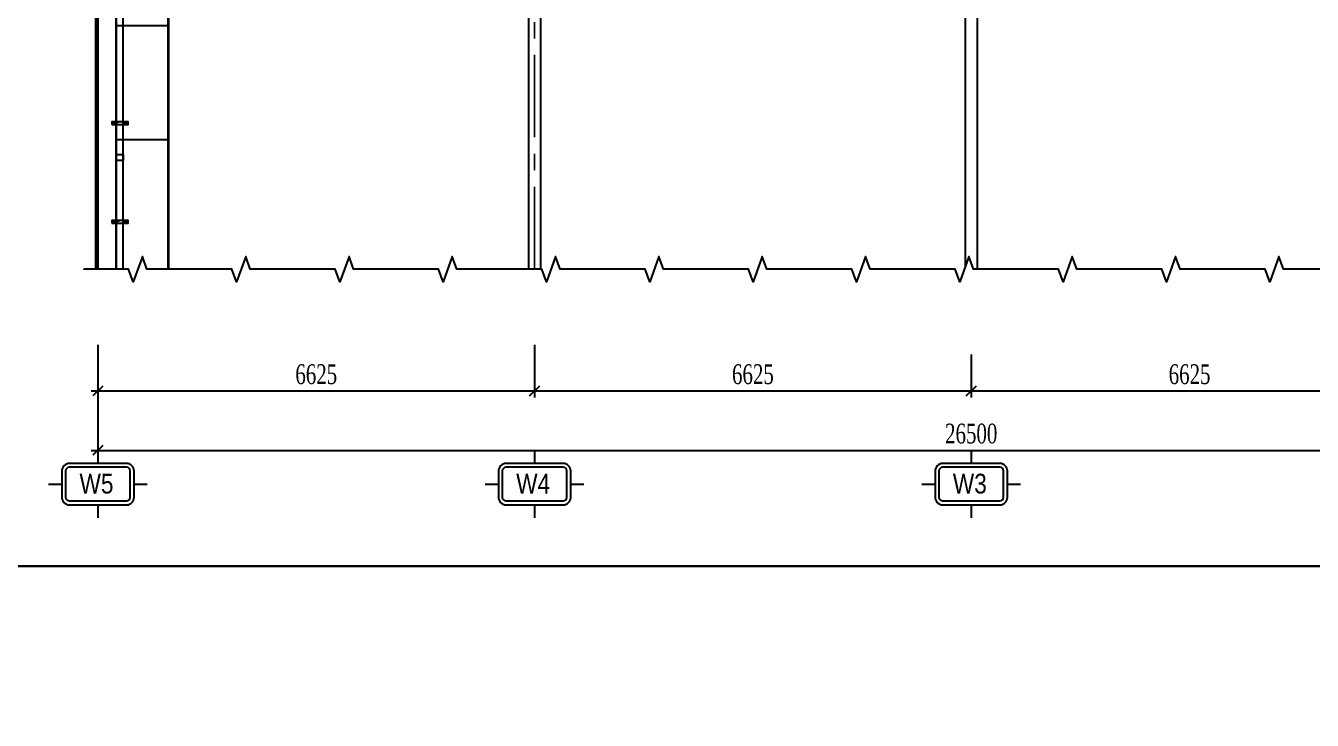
# Model space of a CAD drawing. Header units: inches. Extents: x 315041 to 662841, y -45540 to -35018.
# Drawn here: x 331543.9 to 331739.1, y -36371.1 to -36265.7 of the extents above; entities that cross this region are included whole.
import ezdxf
from ezdxf.enums import TextEntityAlignment as Align

# ---------------------------------------------------------------- set-up
doc = ezdxf.new("R2010")
doc.units = ezdxf.units.IN
doc.header["$MEASUREMENT"] = 0
doc.linetypes.add('CENTER', pattern=[2, 1.25, -0.25, 0.25, -0.25])
for name, color, linetype in [('001-TRUC', 252, 'CENTER'), ('2', 2, 'Continuous'), ('3', 3, 'Continuous'), ('7', 7, 'Continuous'), ('8', 8, 'Continuous'), ('DOWNPOUT', 52, 'Continuous'), ('flashing', 6, 'Continuous')]:
    doc.layers.add(name, color=color, linetype=linetype)
doc.styles.add('hx2', font='VHARIALN.TTF')
doc.styles.add('ST1', font='times.ttf', dxfattribs={"width": 0.7})
doc.dimstyles.new('100', dxfattribs={"dimtxt": 3, "dimasz": 1.5, "dimexe": 1, "dimexo": 0, "dimgap": 1, "dimtad": 1, "dimdec": 0, "dimlfac": 100, "dimzin": 0, "dimdsep": 46, "dimtxsty": 'ST1', "dimblk": 'OBLIQUE', "dimcen": 1, "dimdle": 1, "dimclrd": 8, "dimclre": 8, "dimclrt": 3, "dimadec": 0, "dimazin": 0, "dimtfac": 1, "dimtdec": 0, "dimtix": 1, "dimtmove": 1, "dimatfit": 3, "dimfxl": 0, "dimtfill": 1, "dimtolj": 1, "dimtzin": 0, "dimlwd": -1, "dimlwe": -1, "dimarcsym": 1})

# ---------------------------------------------------------------- blocks, each defined once
blk = doc.blocks.new('_Oblique')
at = {"color": 0, "linetype": 'ByBlock', "lineweight": -2}
blk.add_line((-0.5, -0.5), (0.5, 0.5), dxfattribs=at)
blk = doc.blocks.new('*D780')
at = {"color": 8, "linetype": 'Continuous', "transparency": 16777216}
for p, q in [((331554.88, -36314.12), (331554.88, -36322.15)), ((331621.13, -36314.12), (331621.13, -36322.15)), ((331553.88, -36321.15), (331622.13, -36321.15))]:
    blk.add_line(p, q, dxfattribs=at)
at = {"layer": 'Defpoints', "color": 0, "transparency": 16777216}
for p in [(331554.88, -36314.12), (331621.13, -36314.12), (331621.13, -36321.15)]:
    blk.add_point(p, dxfattribs=at)
at = {"color": 8, "transparency": 16777216, "xscale": 1.5, "yscale": 1.5, "zscale": 1.5, "rotation": 180}
blk.add_blockref('_Oblique', (331554.88, -36321.15), dxfattribs=at)
at = {"color": 8, "transparency": 16777216, "xscale": 1.5, "yscale": 1.5, "zscale": 1.5}
blk.add_blockref('_Oblique', (331621.13, -36321.15), dxfattribs=at)
at = {"color": 3, "transparency": 16777216, "insert": (331588.01, -36318.62), "char_height": 3, "attachment_point": 5, "style": 'ST1', "bg_fill": 3, "box_fill_scale": 1.25, "bg_fill_color": 256, "bg_fill_true_color": 13158600, "bg_fill_transparency": 11360224}
blk.add_mtext('\\A1;6625', dxfattribs=at)
blk = doc.blocks.new('*D781')
at = {"color": 8, "linetype": 'Continuous', "transparency": 16777216}
for p, q in [((331621.13, -36314.12), (331621.13, -36322.15)), ((331687.38, -36315.62), (331687.38, -36322.15)), ((331620.13, -36321.15), (331688.38, -36321.15))]:
    blk.add_line(p, q, dxfattribs=at)
at = {"layer": 'Defpoints', "color": 0, "transparency": 16777216}
for p in [(331621.13, -36314.12), (331687.38, -36315.62), (331687.38, -36321.15)]:
    blk.add_point(p, dxfattribs=at)
at = {"color": 8, "transparency": 16777216, "xscale": 1.5, "yscale": 1.5, "zscale": 1.5, "rotation": 180}
blk.add_blockref('_Oblique', (331621.13, -36321.15), dxfattribs=at)
at = {"color": 8, "transparency": 16777216, "xscale": 1.5, "yscale": 1.5, "zscale": 1.5}
blk.add_blockref('_Oblique', (331687.38, -36321.15), dxfattribs=at)
at = {"color": 3, "transparency": 16777216, "insert": (331654.26, -36318.62), "char_height": 3, "attachment_point": 5, "style": 'ST1', "bg_fill": 3, "box_fill_scale": 1.25, "bg_fill_color": 256, "bg_fill_true_color": 13158600, "bg_fill_transparency": 1019152}
blk.add_mtext('\\A1;6625', dxfattribs=at)
blk = doc.blocks.new('*D782')
at = {"color": 8, "linetype": 'Continuous', "transparency": 16777216}
for p, q in [((331687.38, -36315.62), (331687.38, -36322.15)), ((331753.63, -36315.62), (331753.63, -36322.15)), ((331686.38, -36321.15), (331754.63, -36321.15))]:
    blk.add_line(p, q, dxfattribs=at)
at = {"layer": 'Defpoints', "color": 0, "transparency": 16777216}
for p in [(331687.38, -36315.62), (331753.63, -36315.62), (331753.63, -36321.15)]:
    blk.add_point(p, dxfattribs=at)
at = {"color": 8, "transparency": 16777216, "xscale": 1.5, "yscale": 1.5, "zscale": 1.5, "rotation": 180}
blk.add_blockref('_Oblique', (331687.38, -36321.15), dxfattribs=at)
at = {"color": 8, "transparency": 16777216, "xscale": 1.5, "yscale": 1.5, "zscale": 1.5}
blk.add_blockref('_Oblique', (331753.63, -36321.15), dxfattribs=at)
at = {"color": 3, "transparency": 16777216, "insert": (331720.51, -36318.62), "char_height": 3, "attachment_point": 5, "style": 'ST1', "bg_fill": 3, "box_fill_scale": 1.25, "bg_fill_color": 256, "bg_fill_true_color": 13158600, "bg_fill_transparency": 6029427}
blk.add_mtext('\\A1;6625', dxfattribs=at)
blk = doc.blocks.new('*D784')
at = {"color": 8, "linetype": 'Continuous', "transparency": 16777216}
for p, q in [((331554.88, -36314.12), (331554.88, -36331.16)), ((331819.88, -36314.12), (331819.88, -36331.16)), ((331553.88, -36330.16), (331820.88, -36330.16))]:
    blk.add_line(p, q, dxfattribs=at)
at = {"layer": 'Defpoints', "color": 0, "transparency": 16777216}
for p in [(331554.88, -36314.12), (331819.88, -36314.12), (331819.88, -36330.16)]:
    blk.add_point(p, dxfattribs=at)
at = {"color": 8, "transparency": 16777216, "xscale": 1.5, "yscale": 1.5, "zscale": 1.5, "rotation": 180}
blk.add_blockref('_Oblique', (331554.88, -36330.16), dxfattribs=at)
at = {"color": 8, "transparency": 16777216, "xscale": 1.5, "yscale": 1.5, "zscale": 1.5}
blk.add_blockref('_Oblique', (331819.88, -36330.16), dxfattribs=at)
at = {"color": 3, "transparency": 16777216, "insert": (331687.38, -36327.63), "char_height": 3, "attachment_point": 5, "style": 'ST1', "bg_fill": 3, "box_fill_scale": 1.25, "bg_fill_color": 256, "bg_fill_true_color": 13158600, "bg_fill_transparency": 11360740}
blk.add_mtext('\\A1;26500', dxfattribs=at)
blk = doc.blocks.new('TENTRUC')
at = {"layer": '7'}
for p, q in [((0, 8.27), (0, 10.26)), ((-7.48, 5.13), (-5.48, 5.13)), ((5.48, 5.13), (7.48, 5.13)), ((0, 0), (0, 2))]:
    blk.add_line(p, q, dxfattribs=at)
blk.add_lwpolyline([(-4.36, 8.27), (4.36, 8.27, -0.414214), (5.48, 7.14), (5.48, 3.12, -0.414214), (4.36, 2), (-4.36, 2, -0.414214), (-5.48, 3.12), (-5.48, 7.14, -0.414214)], format="xyb", close=True, dxfattribs=at)
at = {"layer": '8', "ltscale": 15}
blk.add_lwpolyline([(-4.36, 7.68), (4.36, 7.68, -0.414214), (4.9, 7.14), (4.9, 3.12, -0.414214), (4.36, 2.58), (-4.36, 2.58, -0.414214), (-4.9, 3.12), (-4.9, 7.14, -0.414214)], format="xyb", close=True, dxfattribs=at)
at = {"layer": '3', "style": 'hx2'}
blk.add_attdef('TR', text='', height=2.9, dxfattribs=at).set_placement((-0.16, 3.83), align=Align.CENTER)

msp = doc.modelspace()

# ---------------------------------------------------------------- hatches: boundary and pattern name
h = msp.add_hatch()
h.set_pattern_fill('ANSI31', color=1, scale=0.15, style=0)
h.set_pattern_definition([(45, (321128.094796, -35110.135986), (-0.013258252147, 0.013258252147), [])])
edge = h.paths.add_edge_path()
edge.add_line((331558.1119, -36280.2771), (331557.7119, -36280.2771))
edge.add_line((331557.7119, -36280.2771), (331557.7119, -36280.6771))
edge.add_arc((331557.7119, -36280.6471), 0.03, 270, 360)
edge.add_line((331557.7419, -36280.6471), (331557.7419, -36280.3071))
edge.add_line((331557.7419, -36280.3071), (331558.0819, -36280.3071))
edge.add_arc((331558.0819, -36280.2771), 0.03, 270, 360)
h = msp.add_hatch()
h.set_pattern_fill('ANSI31', color=1, scale=0.15, style=0)
h.set_pattern_definition([(45, (321128.094796, -35125.135986), (-0.013258252147, 0.013258252147), [])])
edge = h.paths.add_edge_path()
edge.add_line((331558.1119, -36295.2771), (331557.7119, -36295.2771))
edge.add_line((331557.7119, -36295.2771), (331557.7119, -36295.6771))
edge.add_arc((331557.7119, -36295.6471), 0.03, 270, 360)
edge.add_line((331557.7419, -36295.6471), (331557.7419, -36295.3071))
edge.add_line((331557.7419, -36295.3071), (331558.0819, -36295.3071))
edge.add_arc((331558.0819, -36295.2771), 0.03, 270, 360)

# ---------------------------------------------------------------- linework, layer by layer
at = {"color": 8}
for points in [[(331403.7734, -36171.9399), (331973.1113, -36171.9399), (331973.1113, -36347.7298), (331403.7734, -36347.7298)], [(331403.7734, -36347.7298), (331973.1113, -36347.7298), (331973.1113, -36523.5197), (331403.7734, -36523.5197)]]:
    msp.add_lwpolyline(points, close=True, dxfattribs=at)
at = {"color": 2}
for points in [[(331556.9864, -36280.6771), (331559.4864, -36280.6771), (331559.4864, -36280.2771), (331556.9864, -36280.2771)], [(331556.9864, -36295.6771), (331559.4864, -36295.6771), (331559.4864, -36295.2771), (331556.9864, -36295.2771)]]:
    msp.add_lwpolyline(points, close=True, dxfattribs=at)
at = {"color": 1}
for points in [[(331558.1119, -36280.2771), (331557.7119, -36280.2771), (331557.7119, -36280.6771), (331557.7119, -36280.6771, 0.41421356), (331557.7419, -36280.6471), (331557.7419, -36280.3071), (331558.0819, -36280.3071, 0.41421356), (331558.1119, -36280.2771)], [(331558.1119, -36295.2771), (331557.7119, -36295.2771), (331557.7119, -36295.6771), (331557.7119, -36295.6771, 0.41421356), (331557.7419, -36295.6471), (331557.7419, -36295.3071), (331558.0819, -36295.3071, 0.41421356), (331558.1119, -36295.2771)]]:
    msp.add_lwpolyline(points, format="xyb", close=True, dxfattribs=at)
at = {"layer": '001-TRUC', "color": 9, "lineweight": 0, "ltscale": 10}
for p, q in [((331621.1024, -36302.6429), (331621.1024, -36242.6724)), ((331621.1624, -36302.6429), (331621.1624, -36242.6664))]:
    msp.add_line(p, q, dxfattribs=at)
at = {"layer": '2', "color": 9}
for p, q in [((331565.5519, -36302.6429), (331565.5519, -36245.4704)), ((331557.7119, -36302.6429), (331557.7119, -36246.3784)), ((331565.6319, -36302.6429), (331565.6319, -36249.0704)), ((331557.6319, -36302.6429), (331557.6319, -36249.8871)), ((331565.5319, -36265.7359), (331557.7319, -36265.7359)), ((331557.7319, -36282.9889), (331565.5319, -36282.9889))]:
    msp.add_line(p, q, dxfattribs=at)
for points in [[(331686.4524, -36236.9176), (331686.4524, -36302.3198)], [(331688.3124, -36302.6429), (331688.3124, -36236.9176)], [(331620.2024, -36242.7624), (331620.2024, -36302.6429)], [(331622.0624, -36302.6429), (331622.0624, -36242.5764)]]:
    msp.add_lwpolyline(points, dxfattribs=at)
at = {"layer": '3'}
for points in [[(331554.5819, -36302.6429), (331554.5819, -36215.9898), (331554.8819, -36215.9898), (331554.8819, -36302.6429)], [(331554.5919, -36302.6429), (331554.5919, -36215.9998), (331554.8719, -36215.9998), (331554.8719, -36302.6429)]]:
    msp.add_lwpolyline(points, dxfattribs=at)
at = {"layer": 'DOWNPOUT', "color": 1, "true_color": 0xfa051e}
for p, q in [((331557.2139, -36280.4771), (331557.4611, -36280.4771)), ((331557.3419, -36280.3513), (331557.3419, -36280.5916)), ((331558.9026, -36280.4771), (331559.1498, -36280.4771)), ((331559.0306, -36280.3513), (331559.0306, -36280.5916)), ((331557.2139, -36295.4771), (331557.4611, -36295.4771)), ((331557.3419, -36295.3513), (331557.3419, -36295.5916)), ((331558.9026, -36295.4771), (331559.1498, -36295.4771)), ((331559.0306, -36295.3513), (331559.0306, -36295.5916))]:
    msp.add_line(p, q, dxfattribs=at)
at = {"layer": 'DOWNPOUT', "color": 222}
msp.add_lwpolyline([(331558.7314, -36286.0939), (331558.7314, -36246.9729), (331558.7657, -36246.8708), (331558.7657, -36246.0921), (331557.5944, -36246.0921), (331557.5944, -36246.8708), (331557.6287, -36246.9729), (331557.6287, -36286.0939)], close=True, dxfattribs=at)
for points in [[(331557.6653, -36286.0939), (331557.6653, -36246.9669), (331557.631, -36246.8649), (331557.631, -36246.0921)], [(331558.6948, -36286.0939), (331558.6948, -36246.9846), (331558.7291, -36246.8825), (331558.7291, -36246.1098)], [(331558.7337, -36302.6429), (331558.7337, -36286.1843), (331558.768, -36286.0822), (331558.768, -36285.3035), (331557.5967, -36285.3035), (331557.5967, -36286.0822), (331557.631, -36286.1843), (331557.631, -36302.6429)], [(331557.6676, -36302.6429), (331557.6676, -36286.1783), (331557.6333, -36286.0762), (331557.6333, -36285.3035)], [(331558.6971, -36302.6429), (331558.6971, -36286.1959), (331558.7314, -36286.0939), (331558.7314, -36285.3211)]]:
    msp.add_lwpolyline(points, dxfattribs=at)
at = {"layer": 'DOWNPOUT', "color": 1, "true_color": 0xfa051e}
for points in [[(331557.1828, -36280.6771), (331559.29, -36280.6771), (331559.29, -36280.2771), (331557.1828, -36280.2771)], [(331557.1828, -36295.6771), (331559.29, -36295.6771), (331559.29, -36295.2771), (331557.1828, -36295.2771)]]:
    msp.add_lwpolyline(points, close=True, dxfattribs=at)
for centre, radius in [((331557.3419, -36280.4771), 0.09), ((331557.3419, -36280.4771), 0.06), ((331559.0306, -36280.4771), 0.09), ((331559.0306, -36280.4771), 0.06), ((331557.3419, -36295.4771), 0.09), ((331557.3419, -36295.4771), 0.06), ((331559.0306, -36295.4771), 0.09), ((331559.0306, -36295.4771), 0.06)]:
    msp.add_circle(centre, radius, dxfattribs=at)
at = {"layer": 'flashing', "color": 94, "linetype": 'Continuous'}
msp.add_lwpolyline([(331740.845, -36302.6429), (331734.7714, -36302.6429), (331734.0683, -36300.7111), (331732.662, -36304.5747), (331731.9589, -36302.6429), (331725.1682, -36302.6429), (331725.1682, -36302.6429), (331725.1682, -36302.6429), (331725.1682, -36302.6429), (331725.1682, -36302.6429), (331725.1682, -36302.6429), (331725.1682, -36302.6429), (331719.0946, -36302.6429), (331718.3915, -36300.7111), (331716.9852, -36304.5747), (331716.2821, -36302.6429), (331709.4914, -36302.6429), (331709.4914, -36302.6429), (331709.4914, -36302.6429), (331709.4914, -36302.6429), (331709.4914, -36302.6429), (331709.4914, -36302.6429), (331709.4914, -36302.6429), (331703.4178, -36302.6429), (331702.7147, -36300.7111), (331701.3084, -36304.5747), (331700.6053, -36302.6429), (331693.8146, -36302.6429), (331693.8146, -36302.6429), (331693.8146, -36302.6429), (331693.8146, -36302.6429), (331693.8146, -36302.6429), (331693.8146, -36302.6429), (331693.8146, -36302.6429), (331687.741, -36302.6429), (331687.0379, -36300.7111), (331685.6316, -36304.5747), (331684.9285, -36302.6429), (331678.1378, -36302.6429), (331678.1378, -36302.6429), (331678.1378, -36302.6429), (331678.1378, -36302.6429), (331678.1378, -36302.6429), (331678.1378, -36302.6429), (331678.1378, -36302.6429), (331672.0642, -36302.6429), (331671.3611, -36300.7111), (331669.9549, -36304.5747), (331669.2517, -36302.6429), (331662.461, -36302.6429), (331662.461, -36302.6429), (331662.461, -36302.6429), (331662.461, -36302.6429), (331662.461, -36302.6429), (331662.461, -36302.6429), (331662.461, -36302.6429), (331656.3874, -36302.6429), (331655.6843, -36300.7111), (331654.2781, -36304.5747), (331653.5749, -36302.6429), (331646.7842, -36302.6429), (331646.7842, -36302.6429), (331646.7842, -36302.6429), (331646.7842, -36302.6429), (331646.7842, -36302.6429), (331646.7842, -36302.6429), (331646.7842, -36302.6429), (331640.7106, -36302.6429), (331640.0075, -36300.7111), (331638.6013, -36304.5747), (331637.8981, -36302.6429), (331631.1074, -36302.6429), (331631.1074, -36302.6429), (331631.1074, -36302.6429), (331631.1074, -36302.6429), (331631.1074, -36302.6429), (331631.1074, -36302.6429), (331631.1074, -36302.6429), (331625.0338, -36302.6429), (331624.3307, -36300.7111), (331622.9245, -36304.5747), (331622.2213, -36302.6429), (331615.4306, -36302.6429), (331615.4306, -36302.6429), (331615.4306, -36302.6429), (331615.4306, -36302.6429), (331615.4306, -36302.6429), (331615.4306, -36302.6429), (331615.4306, -36302.6429), (331609.3571, -36302.6429), (331608.6539, -36300.7111), (331607.2477, -36304.5747), (331606.5446, -36302.6429), (331599.7538, -36302.6429), (331599.7538, -36302.6429), (331599.7538, -36302.6429), (331599.7538, -36302.6429), (331599.7538, -36302.6429), (331599.7538, -36302.6429), (331599.7538, -36302.6429), (331593.6803, -36302.6429), (331592.9771, -36300.7111), (331591.5709, -36304.5747), (331590.8678, -36302.6429), (331584.077, -36302.6429), (331584.077, -36302.6429), (331584.077, -36302.6429), (331584.077, -36302.6429), (331584.077, -36302.6429), (331584.077, -36302.6429), (331584.077, -36302.6429), (331578.0035, -36302.6429), (331577.3003, -36300.7111), (331575.8941, -36304.5747), (331575.191, -36302.6429), (331568.4002, -36302.6429), (331568.4002, -36302.6429), (331568.4002, -36302.6429), (331568.4002, -36302.6429), (331568.4002, -36302.6429), (331568.4002, -36302.6429), (331568.4002, -36302.6429), (331562.3267, -36302.6429), (331561.6236, -36300.7111), (331560.2173, -36304.5747), (331559.5142, -36302.6429), (331552.7235, -36302.6429), (331552.7235, -36302.6429), (331552.7235, -36302.6429), (331552.7235, -36302.6429)], dxfattribs=at)

# ---------------------------------------------------------------- next in the draw order: dimensions: what is measured, and where the dimension line sits
at = {"color": 8}
dim = msp.add_linear_dim(base=(331621.1349, -36321.1463), p1=(331554.8849, -36314.1229), p2=(331621.1349, -36314.1229), dimstyle='100', dxfattribs=at)
dim.commit()
dim.dimension.update_dxf_attribs({"geometry": '*D780', "text_midpoint": (331588.0099, -36318.6203)})

# ---------------------------------------------------------------- next in the draw order: dimensions: what is measured, and where the dimension line sits
dim = msp.add_linear_dim(base=(331687.3849, -36321.1463), p1=(331621.1349, -36314.1229), p2=(331687.3849, -36315.6229), dimstyle='100', dxfattribs=at)
dim.commit()
dim.dimension.update_dxf_attribs({"geometry": '*D781', "text_midpoint": (331654.2599, -36318.6203)})

# ---------------------------------------------------------------- next in the draw order: dimensions: what is measured, and where the dimension line sits
dim = msp.add_linear_dim(base=(331753.6349, -36321.1463), p1=(331687.3849, -36315.6229), p2=(331753.6349, -36315.6229), dimstyle='100', dxfattribs=at)
dim.commit()
dim.dimension.update_dxf_attribs({"geometry": '*D782', "text_midpoint": (331720.5099, -36318.6203)})

# ---------------------------------------------------------------- next in the draw order: dimensions: what is measured, and where the dimension line sits
dim = msp.add_linear_dim(base=(331819.8849, -36330.1563), p1=(331554.8849, -36314.1229), p2=(331819.8849, -36314.1229), dimstyle='100', dxfattribs=at)
dim.commit()
dim.dimension.update_dxf_attribs({"geometry": '*D784', "text_midpoint": (331687.3849, -36327.6303)})

# ---------------------------------------------------------------- next in the draw order: block references
at = {"layer": '3'}
ref = msp.add_blockref('TENTRUC', (331554.8849, -36330.1563), dxfattribs=dict(at, xscale=-1, rotation=180))
ref.add_attrib('TR', 'w5', dxfattribs={"layer": '0', "height": 3, "style": 'hx2'}).set_placement((331554.6685, -36336.7096), align=Align.CENTER)
ref = msp.add_blockref('TENTRUC', (331621.1349, -36330.1563), dxfattribs=dict(at, xscale=-1, rotation=180))
ref.add_attrib('TR', 'W4', dxfattribs={"layer": '0', "height": 3, "style": 'hx2'}).set_placement((331620.9185, -36336.7096), align=Align.CENTER)
ref = msp.add_blockref('TENTRUC', (331687.3849, -36330.1563), dxfattribs=dict(at, xscale=-1, rotation=180))
ref.add_attrib('TR', 'W3', dxfattribs={"layer": '0', "height": 3, "style": 'hx2'}).set_placement((331687.1685, -36336.7096), align=Align.CENTER)

doc.saveas('drawing.dxf')
